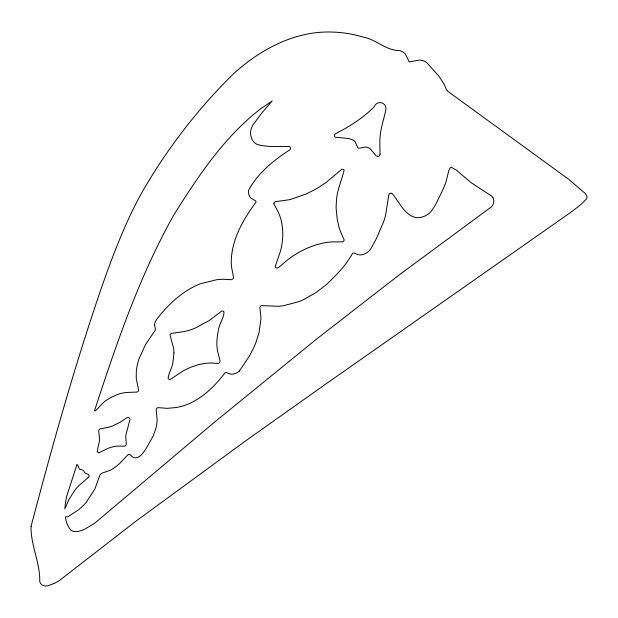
<?xml version="1.0" encoding="UTF-8"?>
<svg xmlns="http://www.w3.org/2000/svg" width="618" height="618" viewBox="0 0 618 618"><rect width="100%" height="100%" fill="white"/><g stroke="black" fill="none" stroke-linecap="round" stroke-linejoin="round"><path stroke-width="0.93" d="M154.546 324.798L155.342 328.529L155.103 330.468L145.554 344.489L138.888 359.135A76.771 69.633 -29 0 0 137.482 364.164L137.381 364.605A30.776 27.91 -29 0 0 137.119 365.864L136.941 366.868A83.453 75.697 -29 0 0 136.678 368.552L136.593 369.139A79.459 72.074 -29 0 0 136.323 371.403L136.254 377.544A90.282 81.893 -29 0 0 136.369 379.344L138.664 389.989A2.572 2.333 -29 0 1 138.339 391.047L137.999 391.457A3.198 2.897 -29 0 1 136.995 392.067L125.755 392.5L121.213 393.349A47.594 43.167 -29 0 0 117.582 394.477L112.584 396.694A97.25 88.212 -29 0 0 108.861 398.703L104.512 401.476L96.099 410.244L95.002 410.947L94.539 410.591C116.169 344.651 138.594 278.208 172.507 217.335A166.273 150.815 -29 0 1 174.237 214.276C198.108 176.315 223.616 137.884 259.266 109.888A81.53 73.951 -29 0 1 261.12 108.474L272.26 100.904L262.233 112.515L253.071 124.743A12.105 10.977 -29 0 0 252.322 126.033L251.572 127.779A20.247 18.362 -29 0 0 250.769 130.661L250.653 131.34A7.841 7.115 -29 0 0 250.576 132.298L250.638 133.975A31.642 28.698 -29 0 0 250.908 136.246L252.237 139.792A23.955 21.723 -29 0 0 253.365 141.391L254.029 142.179A7.192 6.52 -29 0 0 254.601 142.735A14.268 12.947 -29 0 0 257.08 144.38C267.447 147.478 278.641 146.311 289.301 146.474A2.696 2.449 -29 0 1 290.058 147.007L290.112 147.061A0.942 0.857 -29 0 1 290.236 147.254L290.344 147.532A4.396 3.986 -29 0 1 290.499 148.312L290.421 148.892A2.796 2.542 -29 0 1 289.734 149.919C273.658 160.263 257.606 173.21 248.645 190.282A16.315 14.801 -29 0 0 248.506 191.959L248.59 193.11A17.922 16.253 -29 0 0 248.961 194.964L249.757 196.671A14.948 13.557 -29 0 0 250.838 198.069L255.319 200.688A2.395 2.178 -29 0 1 255.844 201.36L255.968 201.939A1.074 0.973 -29 0 1 255.837 202.403C243.113 219.599 231.626 239.46 231.271 261.445A62.395 56.593 -29 0 0 231.472 266.543L233.434 276.91A2.657 2.41 -29 0 1 233.411 278.108L233.21 278.463A4.349 3.947 -29 0 1 232.314 279.266L231.07 279.699L223.592 279.29A19.637 17.814 -29 0 0 222.225 279.297L220.711 279.359A76.439 69.332 -29 0 0 217.057 279.63L200.92 283.6A23.291 21.128 -29 0 0 199.452 284.118L196.964 285.184A64.774 58.756 -29 0 0 195.52 285.864C179.745 293.519 166.783 306.003 156.308 319.885A8.127 7.37 -29 0 0 155.751 320.788L155.458 321.383A11.842 10.745 -29 0 0 154.554 324.798M99.158 429.665L99.112 429.734A3.09 2.804 -29 0 0 98.71 430.816L99.652 439.946L97.219 451.179A3.214 2.912 -29 0 0 97.598 452.028L98.108 452.476A3.036 2.758 -29 0 0 99.034 452.731M352.422 253.527C346.18 265.107 336.679 274.647 327.331 283.739A153.828 139.529 -29 0 1 324.813 285.887L315.976 292.561L303.175 299.815A90.823 82.379 -29 0 1 298.347 301.816L283.229 305.74A70.182 63.654 -29 0 1 278.216 306.281L261.87 305.616A3.09 2.796 -29 0 0 260.796 306.003L260.363 306.343A2.92 2.65 -29 0 0 259.83 307.277L260.85 316.934A66.072 59.931 -29 0 1 260.904 319.483L258.942 333.032L255.767 342.913A172.376 156.354 -29 0 1 253.874 347.378L249.479 355.991L239.359 371.039M88.08 477.652L78.007 486.443A70.019 63.507 -29 0 0 74.948 490.066L69.061 499.228L64.882 508.9L65.168 504.937A102.843 93.279 -29 0 1 65.778 500.912L66.381 497.822A42.997 39.004 -29 0 1 67.138 494.871L76.987 464.466L77.629 464.813L79.367 469.054L83.283 470.283L85.091 473.087L88.451 474.493L88.969 475.427A3.754 3.407 -29 0 1 89.007 476.2L88.915 476.563A2.634 2.395 -29 0 1 88.073 477.644M99.027 452.731L108.003 448.374A51.448 46.667 -29 0 1 111.279 447.247L113.473 446.667A40.989 37.18 -29 0 1 116.848 446.142L124.079 446.204A1.344 1.221 -29 0 0 124.465 446.157L124.805 446.034A2.966 2.688 -29 0 0 125.686 445.423M492.901 197.675L491.596 196.022L471.14 182.681L456.269 170.043L451.271 167.223L450.198 167.818L448.869 170.352L445.709 183.09L443.191 189L435.466 204.991L431.132 211.379A36.609 33.21 -29 0 1 428.807 213.558L426.814 215.018A22.781 20.664 -29 0 1 424.272 216.3L424.041 216.4A8.273 7.509 -29 0 1 423.392 216.648L422.866 216.818A26.28 23.832 -29 0 1 420.441 217.436L418.471 217.667A26.01 23.592 -29 0 1 416.308 217.629C404.62 215.589 399.267 201.8 392.237 193.689A2.449 2.217 -29 0 0 391.233 193.287M125.833 445.254A2.31 2.093 -29 0 0 126.273 444.218A1.661 1.506 -29 0 0 126.281 443.886L125.786 437.227A41.87 37.976 -29 0 1 125.863 434.995L130.012 419.429L129.788 418.502A2.889 2.619 -29 0 0 129.355 417.984L128.59 417.629A3.646 3.306 -29 0 0 127.493 417.629L127.007 417.737A1.916 1.738 -29 0 0 126.528 417.961L120.271 422.194L112.932 425.794A61.259 55.566 -29 0 1 111.155 426.428L110.213 426.744A63.801 57.868 -29 0 1 108.845 427.185L100.595 428.768A2.209 2.001 -29 0 0 99.305 429.51M492.901 197.675A12.924 11.727 -29 0 1 493.318 198.602L493.612 199.552A11.866 10.769 -29 0 1 493.821 201.167L493.682 202.495A13.272 12.043 -29 0 1 493.133 204.172L492.824 204.852A13.264 12.028 -29 0 1 491.565 206.736L399.274 274.848L316.238 339.321L214.531 422.133L95.01 522.952L85.593 528.714A49.71 45.091 -29 0 1 82.155 530.267L79.197 531.202A23.832 21.615 -29 0 1 76.632 531.573L74.716 531.58A12.082 10.962 -29 0 1 73.001 531.225L70.97 530.267L69.347 528.174A39.297 35.643 -29 0 1 68.104 526.134L66.597 522.488A68.675 62.294 -29 0 1 65.925 520.178L65.554 516.887L68.088 516.687L78.308 509.989A73.449 66.62 -29 0 0 79.56 508.938L83.469 505.354A45.268 41.058 -29 0 0 85.732 502.982L94.801 489.162L100.162 474.485L102.418 472.971L110.251 470.306A58.586 53.14 -29 0 0 113.666 468.235L116.029 466.536A70.854 64.264 -29 0 0 117.266 465.539L117.69 465.192A70.375 63.832 -29 0 0 119.768 463.415L127.903 454.825A1.445 1.313 -29 0 1 128.42 454.539L129.154 454.446A2.711 2.457 -29 0 1 130.143 454.717L133.395 457.529L135.164 457.784A9.811 8.899 -29 0 0 136.478 457.652L138.154 457.119A12.514 11.356 -29 0 0 139.962 456.092L140.688 455.551A5.647 5.122 -29 0 0 141.306 454.979L142.65 453.388A64.643 58.633 -29 0 0 145.145 450.028A42.572 38.617 -29 0 0 145.941 448.846L153.148 436.053A108.822 98.71 -29 0 0 154.778 431.82L156.192 427.084A54.191 49.154 -29 0 0 156.825 423.67L157.126 420.085L156.238 409.332A3.26 2.951 -29 0 1 156.694 408.459L157.065 408.089A2.526 2.294 -29 0 1 158.123 407.641L167.177 408.344L176.864 407.455A69.116 62.696 -29 0 0 178.432 407.123L180.039 406.744A66.62 60.425 -29 0 0 181.53 406.366L183.955 405.624A69.154 62.727 -29 0 0 185.423 405.107L186.474 404.713A71.17 64.55 -29 0 0 188.552 403.886C203.415 397.444 215.273 385.74 224.882 372.963A1.136 1.035 -29 0 1 225.338 372.662L225.755 372.561A2.426 2.194 -29 0 1 226.528 372.615L230.908 374.191A13.65 12.383 -29 0 0 232.631 374.16L234.554 373.72A20.278 18.393 -29 0 0 236.455 372.955L237.297 372.53A13.735 12.46 -29 0 0 239.367 371.047M352.422 253.527A1.182 1.074 -29 0 1 352.963 253.156L353.172 253.094A2.07 1.877 -29 0 1 354.06 253.102L358.587 254.794A15.373 13.944 -29 0 0 360.75 254.886L362.117 254.709A18.362 16.655 -29 0 0 364.11 254.145L365.671 253.434A22.055 20.008 -29 0 0 367.54 252.237L367.934 251.943A6.141 5.57 -29 0 0 368.382 251.572A13.789 12.507 -29 0 0 370.8 248.737L376.169 239.066L383.631 221.723A126.767 114.987 -29 0 0 385.516 215.566L388.9 194.392A3.43 3.113 -29 0 1 389.641 193.635L390.12 193.411A3.469 3.144 -29 0 1 390.939 193.272M173.897 352.955L173.388 358.819A116.547 105.717 -29 0 1 173.055 361.19C172.716 367.154 168.768 372.43 168.119 378.162A3.569 3.237 -29 0 0 168.59 378.981L169.471 379.491A3.152 2.858 -29 0 0 170.259 379.537L182.457 371.325L187.262 368.846A113.843 103.26 -29 0 1 191.348 367.038L198.216 364.736A90.444 82.032 -29 0 1 200.95 364.118L205.848 363.291A56.354 51.116 -29 0 1 209.085 363.075L209.517 363.06A53.048 48.111 -29 0 1 210.668 363.029A15.419 13.982 -29 0 1 211.727 363.044L217.644 363.454A1.576 1.429 -29 0 0 218.108 363.407L218.664 363.191A3.615 3.283 -29 0 0 219.46 362.635L219.614 362.496A1.081 0.981 -29 0 0 219.769 362.303L219.861 362.133A2.441 2.209 -29 0 0 220.085 361.074L217.327 349.942L216.856 344.952A77.312 70.128 -29 0 1 216.903 340.804L217.374 336.014A115.35 104.627 -29 0 1 218.216 331.24C218.664 324.512 224.164 318.216 223.955 311.843A3.608 3.275 -29 0 0 223.384 311.31L222.534 311.047A3.252 2.951 -29 0 0 221.599 311.163L208.822 320.804L194.894 328.235A86.528 78.486 -29 0 1 190.274 329.95L184.612 331.503L171.68 333.334A2.472 2.248 -29 0 0 170.645 333.998L170.576 334.06A1.19 1.081 -29 0 0 170.429 334.253A3.136 2.843 -29 0 0 170.066 335.327L173.65 348.374A43.19 39.173 -29 0 1 173.897 352.955M273.867 203.863L277.559 210.73A20.803 18.864 -29 0 1 278.123 211.874L278.687 213.148A78.146 70.877 -29 0 1 279.745 215.721C283.106 225.114 283.477 235.327 281.777 245.107A30.753 27.895 -29 0 1 281.491 246.798L280.92 249.293A93.38 84.705 -29 0 1 280.224 251.889L275.18 266.659A3.407 3.09 -29 0 0 275.551 267.37L276.408 267.957A3.384 3.075 -29 0 0 277.227 268.034L278.602 267.563L286.288 260.943A34.345 31.155 -29 0 1 287.664 259.846C299.104 250.908 312.677 244.689 327.03 242.364A56.725 51.448 -29 0 1 330.815 242.001L332.214 241.916A24.62 22.333 -29 0 1 333.612 241.877L342.681 241.847A2.92 2.642 -29 0 0 343.538 241.252L343.871 240.804A2.92 2.65 -29 0 0 344.141 239.846L340.951 232.654A25.176 22.835 -29 0 1 340.456 231.449L339.398 228.506A88.791 80.533 -29 0 1 338.842 226.806L337.088 218.285L336.115 208.173A86.59 78.54 -29 0 1 336.146 206.281L336.346 202.295A43.654 39.598 -29 0 1 336.47 200.896C336.895 190.244 341.854 180.147 344.095 170.228A3.368 3.051 -29 0 0 343.585 169.618L342.588 169.247A3.53 3.206 -29 0 0 341.739 169.332L326.505 182.109L320.101 186.435A180.835 164.025 -29 0 1 315.62 189.17L306.397 193.921L290.869 199.336A80.008 72.569 -29 0 1 288.336 199.884L275.419 201.669A2.302 2.093 -29 0 0 274.454 202.295L274.322 202.434A1.136 1.027 -29 0 0 274.191 202.642L274.153 202.727A3.523 3.19 -29 0 0 273.882 203.724L273.867 203.863M380.039 154.222L379.831 155.118A2.657 2.41 -29 0 1 379.321 155.813L379.035 156.053A0.912 0.827 -29 0 1 378.764 156.184L378.355 156.277A4.164 3.778 -29 0 1 377.459 156.339L376.107 155.813L370.576 149.208A9.231 8.374 -29 0 0 368.143 147.656L367.463 147.424A14.477 13.133 -29 0 0 365.485 147.038L359.328 148.158A6.443 5.848 -29 0 1 358.811 148.212L357.892 147.88L355.002 141.499A11.989 10.869 -29 0 0 353.465 140.147L349.409 138.741A57.628 52.275 -29 0 0 345.91 138.185L335.45 137.258A2.704 2.457 -29 0 1 334.771 136.663L334.724 136.601A0.896 0.811 -29 0 1 334.624 136.4L334.547 136.114A4.859 4.411 -29 0 1 334.477 135.311L334.531 134.909A2.194 1.985 -29 0 1 335.141 133.959C349.224 126.69 363.021 118.2 374.16 106.79C377.606 99.004 387.857 103.052 385.671 110.746C383.454 120.834 379.807 130.715 379.877 141.174A45.369 41.151 -29 0 0 379.823 143.144L380.039 154.222M31.055 526.42C30.614 545.292 40.263 562.689 39.745 581.677A10.576 9.594 -29 0 0 40.688 583.5L41.066 583.987A10.413 9.448 -29 0 0 42.148 584.999L43.368 585.609A10.599 9.618 -29 0 0 44.712 585.926L45.384 585.995A11.07 10.035 -29 0 0 48.003 585.756L54.724 583.23L58.957 580.858L136.23 520.959L245.431 441.013L322.449 386.397L571.047 212.144L580.232 205.083A29.88 27.099 -29 0 0 581.391 204.056L582.287 203.214A88.753 80.502 -29 0 0 583.709 201.816L586.737 198.563L587.069 196.918A4.666 4.233 -29 0 0 586.799 195.991L586.289 195.056A18.092 16.416 -29 0 0 584.806 193.079L568.691 179.305L447.98 91.433L446.466 89.726L443.971 83.901L438.842 76.13L426.968 62.827L424.527 61.236A16.3 14.786 -29 0 0 423.878 60.989L423.145 60.742A17.034 15.45 -29 0 0 421.314 60.232L419.035 60.147L409.247 61.924L405.416 54.114A20.332 18.44 -29 0 0 403.832 52.646L402.697 51.866A14.84 13.465 -29 0 0 399.8 50.637C386.126 50.676 376.045 39.367 362.805 36.987C348.119 32.607 332.646 31.062 317.382 32.545C285.786 35.883 257.057 52.522 233.797 73.503C197.466 109.077 166.118 150.081 140.919 194.245C124.936 223.546 113.04 254.817 101.993 286.242C74.801 365.184 52.283 445.748 31.055 526.42"/></g></svg>
